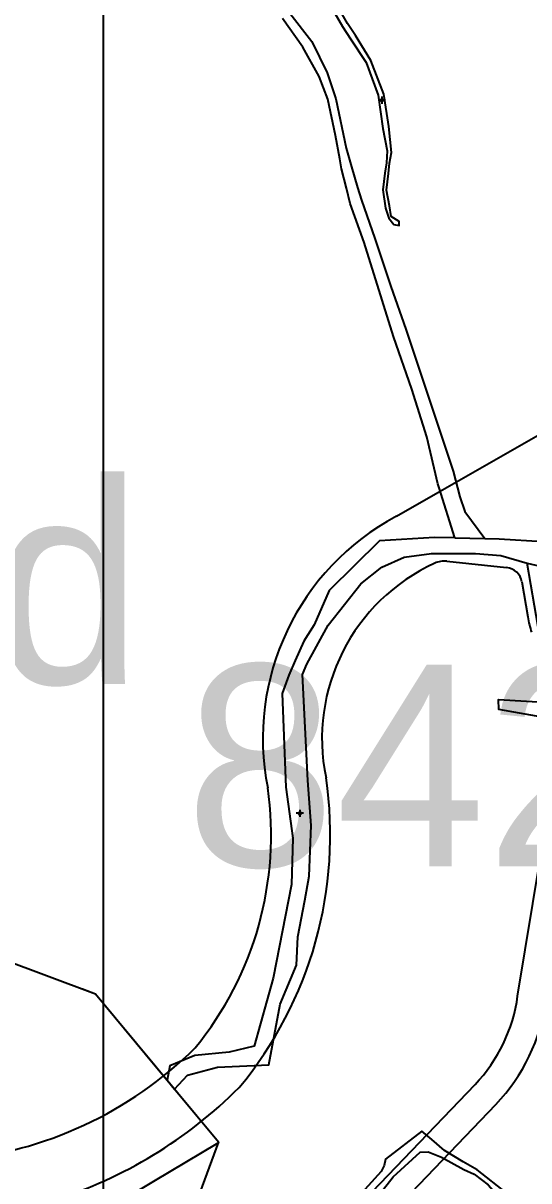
# Model space of a CAD drawing. Extents: x 548357 to 553070, y 1834500 to 1842500.
# Drawn here: x 550972.2 to 551147.4, y 1839059.6 to 1839461.2 of the extents above; entities that cross this region are included whole.
import ezdxf

# ---------------------------------------------------------------- set-up
doc = ezdxf.new("R2010")
doc.units = 0
for name, color, linetype in [('Level 10', 7, 'Continuous'), ('Level 11', 7, 'Continuous'), ('Level 2', 7, 'Continuous'), ('Level 30', 7, 'Continuous'), ('Level 52', 7, 'Continuous'), ('Level 55', 7, 'Continuous'), ('Level 61', 7, 'Continuous'), ('Level 8', 7, 'Continuous')]:
    doc.layers.add(name, color=color, linetype=linetype)

msp = doc.modelspace()

# ---------------------------------------------------------------- linework, layer by layer
at = {"layer": 'Level 10'}
for p, q in [((551121.76, 1839282.72), (551132.17, 1839282.47)), ((551146.86, 1839273.93), (551151.32, 1839272.87))]:
    msp.add_line(p, q, dxfattribs=at)
for points in [[(551073.15, 1839476.88), (551082.88, 1839460), (551085.6, 1839455.74), (551091.05, 1839447.59), (551095.25, 1839436.27), (551096.83, 1839424.68), (551098.36, 1839416.93), (551098.07, 1839412.77), (551097.52, 1839409.12), (551096.77, 1839403.4), (551097.73, 1839396.97), (551098.94, 1839393.58), (551100.69, 1839391.37), (551102.49, 1839391.04), (551102.52, 1839392.4)], [(551102.52, 1839392.4), (551099.71, 1839394.15), (551099.17, 1839397.79), (551098.05, 1839403.23), (551098.78, 1839409.07), (551099.19, 1839412.59), (551099.79, 1839416.32), (551098.86, 1839425.38), (551097.19, 1839436.61), (551092.69, 1839448.25), (551087.39, 1839456.95), (551084.58, 1839461.11), (551074.96, 1839477.94)], [(551064.6, 1839464.67), (551072.24, 1839454.86), (551077.51, 1839443.93), (551080.52, 1839434.97), (551084.18, 1839417.82), (551085.99, 1839411.38), (551088.04, 1839404.16), (551089.4, 1839399.84), (551094.04, 1839386.52), (551099.61, 1839369.84), (551104.83, 1839355.04), (551121.19, 1839305.78), (551123.52, 1839296.85), (551125.29, 1839291.76), (551132.17, 1839282.47)], [(551121.76, 1839282.72), (551116.37, 1839299.96), (551115.93, 1839301.34), (551112.08, 1839317.66), (551106.92, 1839334.18), (551100.52, 1839352.51), (551096.57, 1839365.07), (551090.34, 1839385.08), (551085.47, 1839398.64), (551084.22, 1839403.99), (551082.47, 1839410.66), (551081.9, 1839414.19), (551080.47, 1839422.18), (551077.74, 1839434.87), (551074.76, 1839442.74), (551069.06, 1839452.83), (551062.07, 1839462.76)], [(551121.76, 1839282.72), (551121.76, 1839282.72), (551114.67, 1839282.76), (551095.62, 1839281.58), (551078.25, 1839264.4), (551073.05, 1839252.48), (551069.4, 1839246.81), (551066.46, 1839240.06), (551064.21, 1839235.08), (551062, 1839228.69), (551063.2, 1839196.15), (551065.64, 1839178.43), (551065.2, 1839162.45), (551058.86, 1839129.94), (551052.25, 1839106.3), (551043.63, 1839104.3), (551031.72, 1839103.1), (551023.07, 1839099.52), (551022.13, 1839094.5), (551024.68, 1839091.44), (551029.2, 1839096.28), (551039.56, 1839099.05), (551057.34, 1839099.84), (551061.29, 1839120.95), (551066.96, 1839134.46), (551067.4, 1839144.3), (551069.82, 1839156.82), (551071.26, 1839165.34), (551072.05, 1839182.87), (551070.82, 1839198.53), (551068.94, 1839235.26), (551070.46, 1839238.81), (551077.88, 1839252.34), (551089.22, 1839266.69), (551096.46, 1839272.51), (551104.16, 1839275.93), (551113.7, 1839277.24), (551128.98, 1839277.28), (551137.69, 1839276.54), (551146.86, 1839273.93)], [(551132.17, 1839282.47), (551137.11, 1839282.35), (551152.25, 1839281.38), (551167.8, 1839279.59), (551170.34, 1839280.21), (551172.69, 1839281.14), (551173.93, 1839281.26), (551178.1, 1839281.15), (551178.11, 1839281.15)], [(551151.32, 1839272.87), (551152.83, 1839260.97), (551154.28, 1839253.36), (551157.8, 1839243.27), (551161.43, 1839235.56), (551164.22, 1839229.51), (551165.16, 1839218.45), (551162.41, 1839218.65), (551137.02, 1839223.11), (551136.92, 1839226.61), (551154.28, 1839225.6), (551157.09, 1839225.35), (551157.18, 1839230.53), (551157.09, 1839232.01), (551155.5, 1839236.06), (551155.22, 1839238.6), (551153.13, 1839244.77), (551150.58, 1839251.67), (551146.86, 1839273.93)], [(551154.89, 1839052.13), (551156.68, 1839056.94), (551150.44, 1839054.71), (551146.74, 1839053.69), (551142.95, 1839053.52), (551139.81, 1839055.33), (551129.5, 1839063.4), (551124.68, 1839066.2), (551118.17, 1839070.13), (551113.79, 1839073.92), (551110.3, 1839076.82), (551097.71, 1839067.1), (551097.27, 1839064.89), (551096.23, 1839062.84), (551074.77, 1839039.12), (551068.33, 1839033.77), (551005.35, 1838994.26)], [(551007.01, 1838991.5), (551009.4, 1838993.95), (551025.79, 1839004.67), (551056.55, 1839023.28), (551065.7, 1839029.21), (551080.66, 1839039.1), (551082.41, 1839039.88), (551091.92, 1839050.21), (551100.42, 1839060.96), (551109.72, 1839069.51), (551112.5, 1839069.64), (551117.16, 1839067.79), (551124.92, 1839063.6), (551128.49, 1839061.88), (551133.27, 1839058.18), (551136.72, 1839054.37), (551139.17, 1839052.39), (551142.22, 1839051.22), (551146.13, 1839050.59), (551151.01, 1839051.16), (551154.89, 1839052.13)]]:
    msp.add_lwpolyline(points, dxfattribs=at)
at = {"layer": 'Level 11'}
for p, q in [((551096.5, 1839435.74), (551096.5, 1839435.11)), ((551095.87, 1839434.49), (551095.25, 1839434.49)), ((551096.5, 1839435.11), (551095.87, 1839434.49)), ((551095.87, 1839434.49), (551096.5, 1839433.86)), ((551097.12, 1839434.49), (551096.5, 1839435.11)), ((551096.5, 1839433.86), (551097.12, 1839434.49)), ((551096.5, 1839433.86), (551096.5, 1839433.24)), ((551097.75, 1839434.49), (551097.12, 1839434.49)), ((551067.46, 1839187.1), (551066.83, 1839187.1)), ((551068.08, 1839187.72), (551067.46, 1839187.1)), ((551067.46, 1839187.1), (551068.08, 1839186.47)), ((551068.08, 1839188.35), (551068.08, 1839187.72)), ((551068.71, 1839187.1), (551068.08, 1839187.72)), ((551068.08, 1839186.47), (551068.71, 1839187.1)), ((551068.08, 1839186.47), (551068.08, 1839185.85)), ((551069.33, 1839187.1), (551068.71, 1839187.1))]:
    msp.add_line(p, q, dxfattribs=at)
for centre in [(551096.5, 1839434.49), (551068.08, 1839187.1)]:
    msp.add_circle(centre, 0.15, dxfattribs=at)
at = {"layer": 'Level 2'}
for points in [[(551073.15, 1839476.88), (551082.88, 1839460), (551085.6, 1839455.74), (551091.05, 1839447.59), (551095.25, 1839436.27), (551096.83, 1839424.68), (551098.36, 1839416.93), (551098.07, 1839412.77), (551097.52, 1839409.12), (551096.77, 1839403.4), (551097.73, 1839396.97), (551098.94, 1839393.58), (551100.69, 1839391.37), (551102.49, 1839391.04), (551102.52, 1839392.4), (551099.71, 1839394.15)], [(551099.71, 1839394.15), (551099.17, 1839397.79), (551098.05, 1839403.23), (551098.78, 1839409.07), (551099.19, 1839412.59), (551099.79, 1839416.32), (551098.86, 1839425.38), (551097.19, 1839436.61), (551092.69, 1839448.25), (551087.39, 1839456.95), (551084.58, 1839461.11), (551074.96, 1839477.94)]]:
    msp.add_lwpolyline(points, dxfattribs=at)
at = {"layer": 'Level 30'}
for p, q in [((551118.98, 1839274.54), (551139.7, 1839272.35)), ((551144.99, 1839267.38), (551147.04, 1839255.21)), ((551143.53, 1839123.73), (551157.85, 1839211.09)), ((551085.69, 1839048.03), (551128.77, 1839093.06)), ((551092.92, 1839041.12), (551135.99, 1839086.15))]:
    msp.add_line(p, q, dxfattribs=at)
msp.add_lwpolyline([(551101.51, 1839290.14), (551116.72, 1839298.84), (551199.13, 1839346.02), (551258.7, 1839380.11)], dxfattribs=at)
for centre, radius, start, end in [((551142.69, 1839213), 87.44, 118.094, 191.2633), ((551142.69, 1839213), 66.94, 114.6195, 191.69), ((551118.14, 1839266.58), 8, 83.9826, 114.6195), ((551139.08, 1839266.38), 6, 9.5316, 83.9826), ((551181.55, 1839261), 35, 189.5316, 198.5055), ((550941.76, 1839179.44), 136.85, 320.2834, 8.402), ((550941.76, 1839179.44), 116.35, 320.7297, 8.1433), ((551089.02, 1839131.08), 55, 316.269, 352.3192), ((551089.02, 1839131.08), 65, 316.269, 352.1887), ((550935.81, 1839202.45), 136.24, 275.1062, 314.809), ((550935.81, 1839202.45), 156.74, 287.4989, 315.1943)]:
    msp.add_arc(centre, radius, start, end, dxfattribs=at)
at = {"layer": 'Level 52'}
msp.add_line((551000, 1839121.16), (551000, 1839500), dxfattribs=at)
for points in [[(550992.73, 1839126.17), (550997.25, 1839124.47), (551000, 1839121.16)], [(551000, 1839121.16), (551018.54, 1839098.82), (551039.84, 1839073.18), (551039.64, 1839072.64)], [(551039.64, 1839072.64), (551017.41, 1839059.38), (550997.58, 1839047.5), (550979.76, 1839036.7)]]:
    msp.add_lwpolyline(points, dxfattribs=at)
at = {"layer": 'Level 61'}
msp.add_line((551000, 1835000), (551000, 1841500), dxfattribs=at)
at = {"layer": 'Level 8'}
msp.add_lwpolyline([(550964.21, 1839136.89), (550997.25, 1839124.47), (551039.84, 1839073.18), (551032.62, 1839053.37), (551029.44, 1839045.84), (551020.77, 1839037.17), (551013.63, 1839032.05), (551005.35, 1839031.12), (550997.64, 1839031.46), (550989.11, 1839033.04), (550979.53, 1839037.83), (550954.87, 1839054.12)], dxfattribs=at)

# ---------------------------------------------------------------- texts
at = {"layer": 'Level 55'}
for s, p in [('842548-9-d', (550534.77, 1839232.02)), ('842551-7-c', (551028.34, 1839168.67))]:
    msp.add_text(s, height=70, dxfattribs=at).set_placement(p)

doc.saveas('drawing.dxf')
